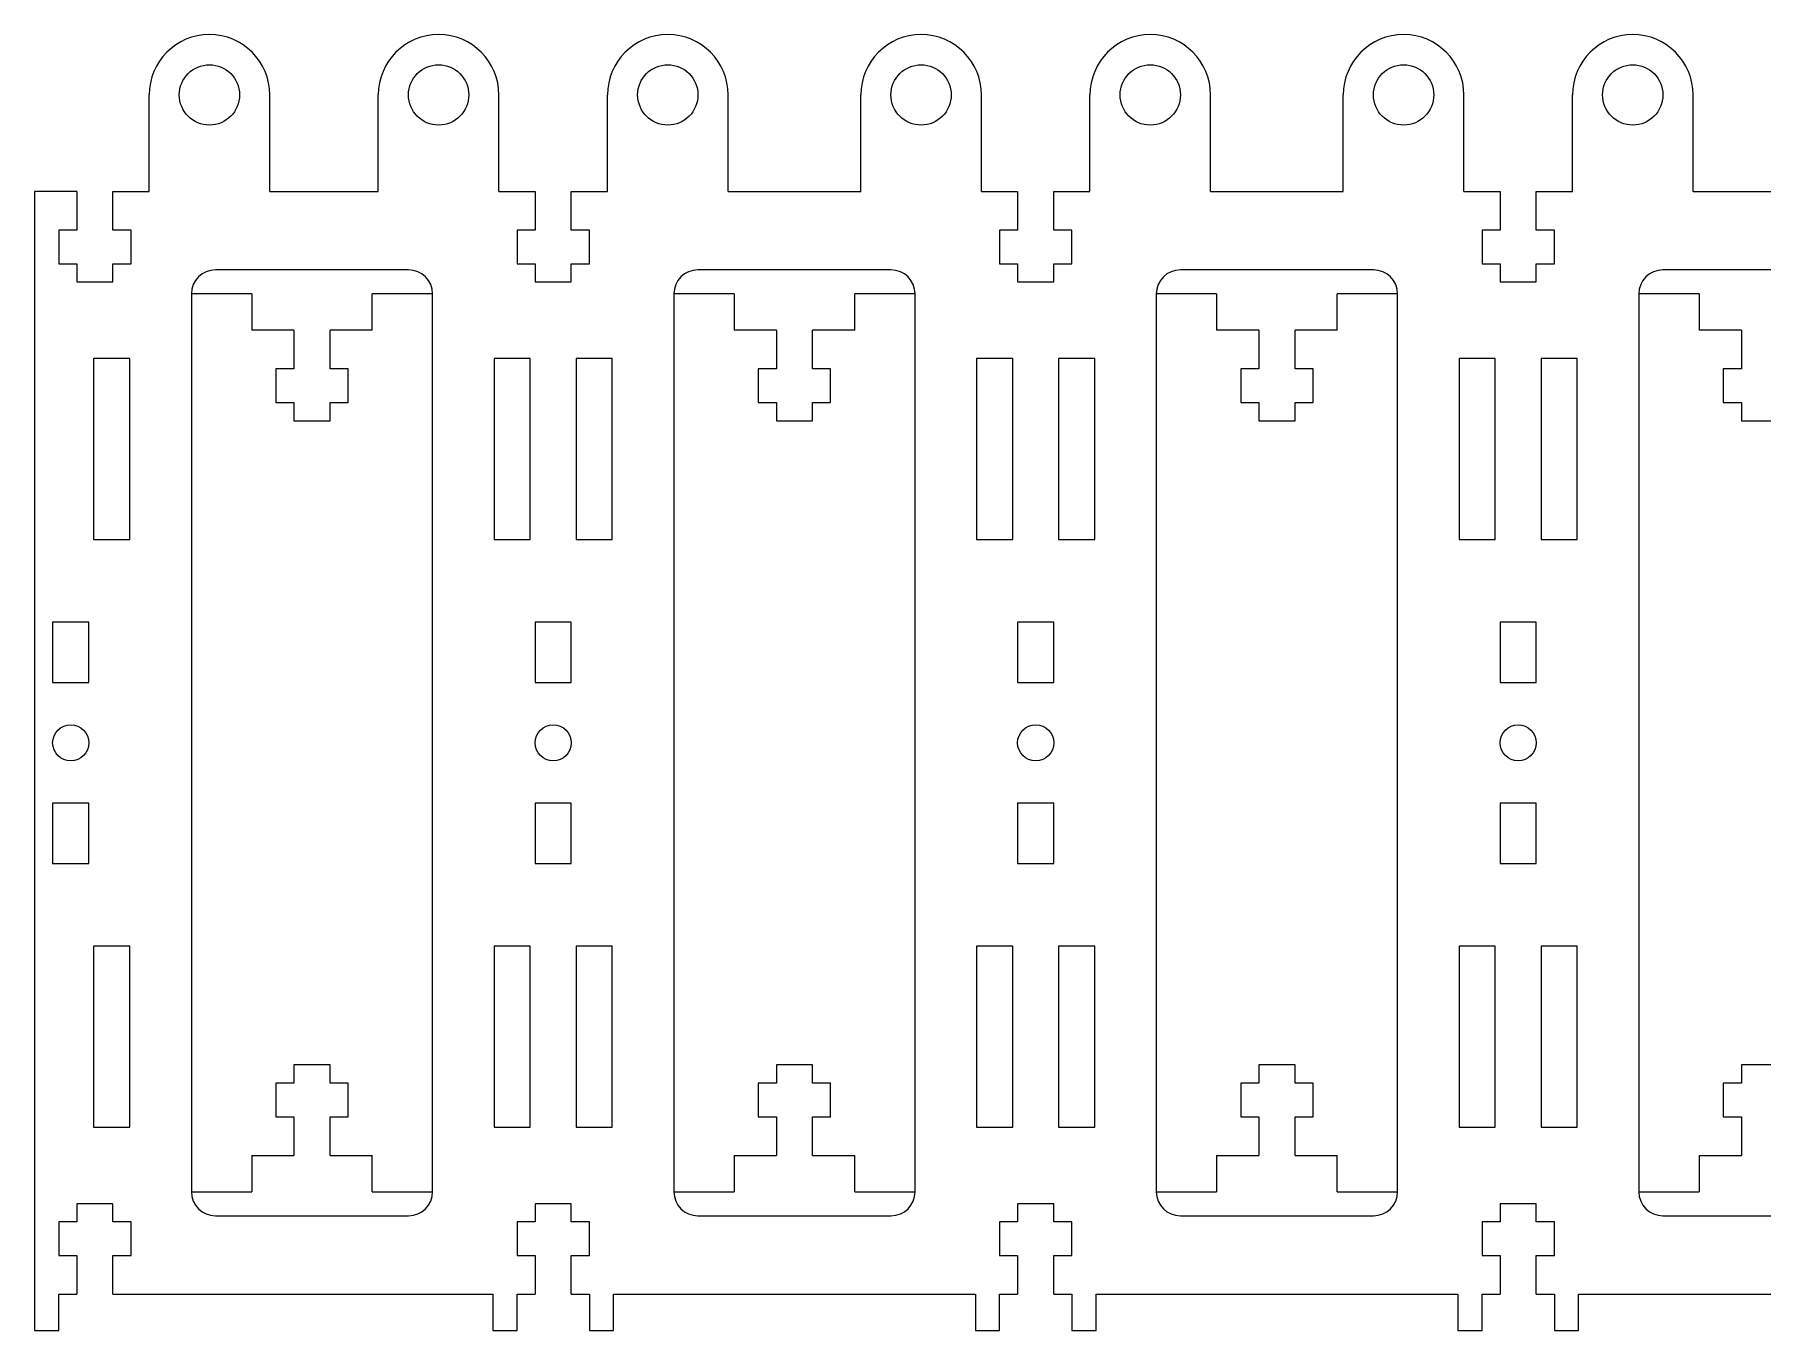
# Model space of a CAD drawing. Header units: millimetres. Extents: x 0 to 575, y 0 to 378.
# Drawn here: x 0 to 143.2, y 90 to 197.4 of the extents above; entities that cross this region are included whole.
import ezdxf

# ---------------------------------------------------------------- set-up
doc = ezdxf.new("R2010")
doc.units = ezdxf.units.MM
doc.layers.get('0').update_dxf_attribs({"color": 178, "true_color": 0x000000})
doc.layers.add('cutout', color=1, linetype='Continuous', true_color=0xff0000)
doc.layers.add('outer-cutout', color=6, linetype='Continuous', true_color=0xff00ff)

msp = doc.modelspace()

# ---------------------------------------------------------------- linework, layer by layer
for p, q in [((9.5, 184.4), (9.5, 192.4)), ((19.5, 184.4), (19.5, 192.4)), ((28.5, 184.4), (28.5, 192.4)), ((38.5, 184.4), (38.5, 192.4)), ((47.5, 184.4), (47.5, 192.4)), ((57.5, 184.4), (57.5, 192.4)), ((68.5, 184.4), (68.5, 192.4)), ((78.5, 184.4), (78.5, 192.4)), ((87.5, 184.4), (87.5, 192.4)), ((97.5, 184.4), (97.5, 192.4)), ((108.5, 184.4), (108.5, 192.4)), ((118.5, 184.4), (118.5, 192.4)), ((127.5, 184.4), (127.5, 192.4)), ((137.5, 184.4), (137.5, 192.4)), ((0, 184.4), (0, 90)), ((3.5, 184.4), (0, 184.4)), ((3.5, 184.4), (3.5, 181.2)), ((6.5, 181.2), (6.5, 184.4)), ((6.5, 184.4), (9.5, 184.4)), ((19.5, 184.4), (28.5, 184.4)), ((38.5, 184.4), (41.5, 184.4)), ((41.5, 184.4), (41.5, 181.2)), ((44.5, 181.2), (44.5, 184.4)), ((44.5, 184.4), (47.5, 184.4)), ((57.5, 184.4), (68.5, 184.4)), ((78.5, 184.4), (81.5, 184.4)), ((81.5, 184.4), (81.5, 181.2)), ((84.5, 181.2), (84.5, 184.4)), ((84.5, 184.4), (87.5, 184.4)), ((97.5, 184.4), (108.5, 184.4)), ((118.5, 184.4), (121.5, 184.4)), ((121.5, 184.4), (121.5, 181.2)), ((124.5, 181.2), (124.5, 184.4)), ((124.5, 184.4), (127.5, 184.4)), ((137.5, 184.4), (148.5, 184.4)), ((2, 181.2), (2, 178.4)), ((3.5, 181.2), (2, 181.2)), ((8, 181.2), (6.5, 181.2)), ((8, 178.4), (8, 181.2)), ((41.5, 181.2), (40, 181.2)), ((40, 181.2), (40, 178.4)), ((46, 181.2), (44.5, 181.2)), ((46, 178.4), (46, 181.2)), ((81.5, 181.2), (80, 181.2)), ((80, 181.2), (80, 178.4)), ((86, 181.2), (84.5, 181.2)), ((86, 178.4), (86, 181.2)), ((121.5, 181.2), (120, 181.2)), ((120, 181.2), (120, 178.4)), ((126, 181.2), (124.5, 181.2)), ((126, 178.4), (126, 181.2)), ((2, 178.4), (3.5, 178.4)), ((3.5, 178.4), (3.5, 176.9)), ((6.5, 176.9), (6.5, 178.4)), ((6.5, 178.4), (8, 178.4)), ((40, 178.4), (41.5, 178.4)), ((41.5, 178.4), (41.5, 176.9)), ((44.5, 178.4), (46, 178.4)), ((44.5, 176.9), (44.5, 178.4)), ((80, 178.4), (81.5, 178.4)), ((81.5, 178.4), (81.5, 176.9)), ((84.5, 178.4), (86, 178.4)), ((84.5, 176.9), (84.5, 178.4)), ((120, 178.4), (121.5, 178.4)), ((121.5, 178.4), (121.5, 176.9)), ((124.5, 178.4), (126, 178.4)), ((124.5, 176.9), (124.5, 178.4)), ((3.5, 176.9), (6.5, 176.9)), ((41.5, 176.9), (44.5, 176.9)), ((81.5, 176.9), (84.5, 176.9)), ((121.5, 176.9), (124.5, 176.9)), ((6.5, 100.5), (3.5, 100.5)), ((3.5, 100.5), (3.5, 99)), ((6.5, 99), (6.5, 100.5)), ((44.5, 100.5), (41.5, 100.5)), ((41.5, 100.5), (41.5, 99)), ((44.5, 99), (44.5, 100.5)), ((84.5, 100.5), (81.5, 100.5)), ((81.5, 100.5), (81.5, 99)), ((84.5, 99), (84.5, 100.5)), ((124.5, 100.5), (121.5, 100.5)), ((121.5, 100.5), (121.5, 99)), ((124.5, 99), (124.5, 100.5)), ((2, 99), (2, 96.2)), ((3.5, 99), (2, 99)), ((8, 99), (6.5, 99)), ((8, 96.2), (8, 99)), ((40, 99), (40, 96.2)), ((41.5, 99), (40, 99)), ((46, 99), (44.5, 99)), ((46, 96.2), (46, 99)), ((80, 99), (80, 96.2)), ((81.5, 99), (80, 99)), ((86, 99), (84.5, 99)), ((86, 96.2), (86, 99)), ((120, 99), (120, 96.2)), ((121.5, 99), (120, 99)), ((126, 99), (124.5, 99)), ((126, 96.2), (126, 99)), ((2, 96.2), (3.5, 96.2)), ((3.5, 96.2), (3.5, 93)), ((6.5, 93), (6.5, 96.2)), ((6.5, 96.2), (8, 96.2)), ((40, 96.2), (41.5, 96.2)), ((41.5, 96.2), (41.5, 93)), ((44.5, 96.2), (46, 96.2)), ((44.5, 93), (44.5, 96.2)), ((80, 96.2), (81.5, 96.2)), ((81.5, 96.2), (81.5, 93)), ((84.5, 96.2), (86, 96.2)), ((84.5, 93), (84.5, 96.2)), ((120, 96.2), (121.5, 96.2)), ((121.5, 96.2), (121.5, 93)), ((124.5, 96.2), (126, 96.2)), ((124.5, 93), (124.5, 96.2)), ((2, 90), (2, 93)), ((2, 93), (3.5, 93)), ((6.5, 93), (38, 93)), ((38, 93), (38, 90)), ((40, 90), (40, 93)), ((40, 93), (41.5, 93)), ((44.5, 93), (46, 93)), ((46, 93), (46, 90)), ((48, 90), (48, 93)), ((48, 93), (78, 93)), ((78, 93), (78, 90)), ((80, 90), (80, 93)), ((80, 93), (81.5, 93)), ((84.5, 93), (86, 93)), ((86, 93), (86, 90)), ((88, 90), (88, 93)), ((88, 93), (118, 93)), ((118, 93), (118, 90)), ((120, 90), (120, 93)), ((120, 93), (121.5, 93)), ((124.5, 93), (126, 93)), ((126, 93), (126, 90)), ((128, 90), (128, 93)), ((128, 93), (158, 93)), ((0, 90), (2, 90)), ((38, 90), (40, 90)), ((46, 90), (48, 90)), ((78, 90), (80, 90)), ((86, 90), (88, 90)), ((118, 90), (120, 90)), ((126, 90), (128, 90))]:
    msp.add_line(p, q)
for centre in [(14.5, 192.4), (33.5, 192.4), (52.5, 192.4), (73.5, 192.4), (92.5, 192.4), (113.5, 192.4), (132.5, 192.4)]:
    msp.add_arc(centre, 5, 0, 180)
at = {"layer": 'cutout'}
for p, q in [((31, 177.9), (15, 177.9)), ((71, 177.9), (55, 177.9)), ((111, 177.9), (95, 177.9)), ((151, 177.9), (135, 177.9)), ((13, 175.9), (13, 101.5)), ((33, 101.5), (33, 175.9)), ((53, 175.9), (53, 101.5)), ((73, 101.5), (73, 175.9)), ((93, 175.9), (93, 101.5)), ((113, 101.5), (113, 175.9)), ((133, 175.9), (133, 101.5)), ((7.9, 170.55), (4.9, 170.55)), ((4.9, 170.55), (4.9, 155.55)), ((7.9, 155.55), (7.9, 170.55)), ((41.1, 170.55), (38.1, 170.55)), ((38.1, 170.55), (38.1, 155.55)), ((41.1, 155.55), (41.1, 170.55)), ((47.9, 170.55), (44.9, 170.55)), ((44.9, 170.55), (44.9, 155.55)), ((47.9, 155.55), (47.9, 170.55)), ((81.1, 170.55), (78.1, 170.55)), ((78.1, 170.55), (78.1, 155.55)), ((81.1, 155.55), (81.1, 170.55)), ((87.9, 170.55), (84.9, 170.55)), ((84.9, 170.55), (84.9, 155.55)), ((87.9, 155.55), (87.9, 170.55)), ((121.1, 170.55), (118.1, 170.55)), ((118.1, 170.55), (118.1, 155.55)), ((121.1, 155.55), (121.1, 170.55)), ((127.9, 170.55), (124.9, 170.55)), ((124.9, 170.55), (124.9, 155.55)), ((127.9, 155.55), (127.9, 170.55)), ((4.9, 155.55), (7.9, 155.55)), ((38.1, 155.55), (41.1, 155.55)), ((44.9, 155.55), (47.9, 155.55)), ((78.1, 155.55), (81.1, 155.55)), ((84.9, 155.55), (87.9, 155.55)), ((118.1, 155.55), (121.1, 155.55)), ((124.9, 155.55), (127.9, 155.55)), ((4.5, 148.7), (1.5, 148.7)), ((1.5, 148.7), (1.5, 143.7)), ((4.5, 143.7), (4.5, 148.7)), ((44.5, 148.7), (41.5, 148.7)), ((41.5, 148.7), (41.5, 143.7)), ((44.5, 143.7), (44.5, 148.7)), ((84.5, 148.7), (81.5, 148.7)), ((81.5, 148.7), (81.5, 143.7)), ((84.5, 143.7), (84.5, 148.7)), ((124.5, 148.7), (121.5, 148.7)), ((121.5, 148.7), (121.5, 143.7)), ((124.5, 143.7), (124.5, 148.7)), ((1.5, 143.7), (4.5, 143.7)), ((41.5, 143.7), (44.5, 143.7)), ((81.5, 143.7), (84.5, 143.7)), ((121.5, 143.7), (124.5, 143.7)), ((4.5, 133.7), (1.5, 133.7)), ((1.5, 133.7), (1.5, 128.7)), ((4.5, 128.7), (4.5, 133.7)), ((44.5, 133.7), (41.5, 133.7)), ((41.5, 133.7), (41.5, 128.7)), ((44.5, 128.7), (44.5, 133.7)), ((84.5, 133.7), (81.5, 133.7)), ((81.5, 133.7), (81.5, 128.7)), ((84.5, 128.7), (84.5, 133.7)), ((124.5, 133.7), (121.5, 133.7)), ((121.5, 133.7), (121.5, 128.7)), ((124.5, 128.7), (124.5, 133.7)), ((1.5, 128.7), (4.5, 128.7)), ((41.5, 128.7), (44.5, 128.7)), ((81.5, 128.7), (84.5, 128.7)), ((121.5, 128.7), (124.5, 128.7)), ((7.9, 121.85), (4.9, 121.85)), ((4.9, 121.85), (4.9, 106.85)), ((7.9, 106.85), (7.9, 121.85)), ((41.1, 121.85), (38.1, 121.85)), ((38.1, 121.85), (38.1, 106.85)), ((41.1, 106.85), (41.1, 121.85)), ((47.9, 121.85), (44.9, 121.85)), ((44.9, 121.85), (44.9, 106.85)), ((47.9, 106.85), (47.9, 121.85)), ((81.1, 121.85), (78.1, 121.85)), ((78.1, 121.85), (78.1, 106.85)), ((81.1, 106.85), (81.1, 121.85)), ((87.9, 121.85), (84.9, 121.85)), ((84.9, 121.85), (84.9, 106.85)), ((87.9, 106.85), (87.9, 121.85)), ((121.1, 121.85), (118.1, 121.85)), ((118.1, 121.85), (118.1, 106.85)), ((121.1, 106.85), (121.1, 121.85)), ((127.9, 121.85), (124.9, 121.85)), ((124.9, 121.85), (124.9, 106.85)), ((127.9, 106.85), (127.9, 121.85)), ((4.9, 106.85), (7.9, 106.85)), ((38.1, 106.85), (41.1, 106.85)), ((44.9, 106.85), (47.9, 106.85)), ((78.1, 106.85), (81.1, 106.85)), ((84.9, 106.85), (87.9, 106.85)), ((118.1, 106.85), (121.1, 106.85)), ((124.9, 106.85), (127.9, 106.85)), ((15, 99.5), (31, 99.5)), ((55, 99.5), (71, 99.5)), ((95, 99.5), (111, 99.5)), ((135, 99.5), (151, 99.5))]:
    msp.add_line(p, q, dxfattribs=at)
for centre, radius in [((14.5, 192.4), 2.5), ((33.5, 192.4), 2.5), ((52.5, 192.4), 2.5), ((73.5, 192.4), 2.5), ((92.5, 192.4), 2.5), ((113.5, 192.4), 2.5), ((132.5, 192.4), 2.5), ((3, 138.7), 1.5), ((43, 138.7), 1.5), ((83, 138.7), 1.5), ((123, 138.7), 1.5)]:
    msp.add_circle(centre, radius, dxfattribs=at)
for centre, start, end in [((15, 175.9), 90, 180), ((31, 175.9), 0, 90), ((55, 175.9), 90, 180), ((71, 175.9), 0, 90), ((95, 175.9), 90, 180), ((111, 175.9), 0, 90), ((135, 175.9), 90, 180), ((15, 101.5), 180, 270), ((31, 101.5), 270, 0), ((55, 101.5), 180, 270), ((71, 101.5), 270, 0), ((95, 101.5), 180, 270), ((111, 101.5), 270, 0), ((135, 101.5), 180, 270)]:
    msp.add_arc(centre, 2, start, end, dxfattribs=at)
at = {"layer": 'outer-cutout'}
for p, q in [((18, 175.9), (13, 175.9)), ((18, 175.9), (18, 172.9)), ((33, 175.9), (28, 175.9)), ((28, 172.9), (28, 175.9)), ((58, 175.9), (53, 175.9)), ((58, 175.9), (58, 172.9)), ((73, 175.9), (68, 175.9)), ((68, 172.9), (68, 175.9)), ((98, 175.9), (93, 175.9)), ((98, 175.9), (98, 172.9)), ((113, 175.9), (108, 175.9)), ((108, 172.9), (108, 175.9)), ((138, 175.9), (133, 175.9)), ((138, 175.9), (138, 172.9)), ((21.5, 172.9), (18, 172.9)), ((21.5, 172.9), (21.5, 169.7)), ((24.5, 169.7), (24.5, 172.9)), ((28, 172.9), (24.5, 172.9)), ((61.5, 172.9), (58, 172.9)), ((61.5, 172.9), (61.5, 169.7)), ((64.5, 169.7), (64.5, 172.9)), ((68, 172.9), (64.5, 172.9)), ((101.5, 172.9), (98, 172.9)), ((101.5, 172.9), (101.5, 169.7)), ((104.5, 169.7), (104.5, 172.9)), ((108, 172.9), (104.5, 172.9)), ((141.5, 172.9), (138, 172.9)), ((141.5, 172.9), (141.5, 169.7)), ((20, 169.7), (20, 166.9)), ((21.5, 169.7), (20, 169.7)), ((26, 169.7), (24.5, 169.7)), ((26, 166.9), (26, 169.7)), ((60, 169.7), (60, 166.9)), ((61.5, 169.7), (60, 169.7)), ((66, 169.7), (64.5, 169.7)), ((66, 166.9), (66, 169.7)), ((100, 169.7), (100, 166.9)), ((101.5, 169.7), (100, 169.7)), ((106, 169.7), (104.5, 169.7)), ((106, 166.9), (106, 169.7)), ((140, 169.7), (140, 166.9)), ((141.5, 169.7), (140, 169.7)), ((20, 166.9), (21.5, 166.9)), ((21.5, 166.9), (21.5, 165.4)), ((24.5, 165.4), (24.5, 166.9)), ((24.5, 166.9), (26, 166.9)), ((60, 166.9), (61.5, 166.9)), ((61.5, 166.9), (61.5, 165.4)), ((64.5, 165.4), (64.5, 166.9)), ((64.5, 166.9), (66, 166.9)), ((100, 166.9), (101.5, 166.9)), ((101.5, 166.9), (101.5, 165.4)), ((104.5, 165.4), (104.5, 166.9)), ((104.5, 166.9), (106, 166.9)), ((140, 166.9), (141.5, 166.9)), ((141.5, 166.9), (141.5, 165.4)), ((21.5, 165.4), (24.5, 165.4)), ((61.5, 165.4), (64.5, 165.4)), ((101.5, 165.4), (104.5, 165.4)), ((141.5, 165.4), (144.5, 165.4)), ((24.5, 112), (21.5, 112)), ((21.5, 112), (21.5, 110.5)), ((24.5, 110.5), (24.5, 112)), ((64.5, 112), (61.5, 112)), ((61.5, 112), (61.5, 110.5)), ((64.5, 110.5), (64.5, 112)), ((104.5, 112), (101.5, 112)), ((101.5, 112), (101.5, 110.5)), ((104.5, 110.5), (104.5, 112)), ((144.5, 112), (141.5, 112)), ((141.5, 112), (141.5, 110.5)), ((20, 110.5), (20, 107.7)), ((21.5, 110.5), (20, 110.5)), ((26, 110.5), (24.5, 110.5)), ((26, 107.7), (26, 110.5)), ((60, 110.5), (60, 107.7)), ((61.5, 110.5), (60, 110.5)), ((66, 110.5), (64.5, 110.5)), ((66, 107.7), (66, 110.5)), ((100, 110.5), (100, 107.7)), ((101.5, 110.5), (100, 110.5)), ((106, 110.5), (104.5, 110.5)), ((106, 107.7), (106, 110.5)), ((140, 110.5), (140, 107.7)), ((141.5, 110.5), (140, 110.5)), ((20, 107.7), (21.5, 107.7)), ((21.5, 107.7), (21.5, 104.5)), ((24.5, 107.7), (26, 107.7)), ((24.5, 104.5), (24.5, 107.7)), ((60, 107.7), (61.5, 107.7)), ((61.5, 107.7), (61.5, 104.5)), ((64.5, 107.7), (66, 107.7)), ((64.5, 104.5), (64.5, 107.7)), ((100, 107.7), (101.5, 107.7)), ((101.5, 107.7), (101.5, 104.5)), ((104.5, 107.7), (106, 107.7)), ((104.5, 104.5), (104.5, 107.7)), ((140, 107.7), (141.5, 107.7)), ((141.5, 107.7), (141.5, 104.5)), ((18, 104.5), (21.5, 104.5)), ((18, 104.5), (18, 101.5)), ((24.5, 104.5), (28, 104.5)), ((28, 101.5), (28, 104.5)), ((58, 104.5), (61.5, 104.5)), ((58, 104.5), (58, 101.5)), ((64.5, 104.5), (68, 104.5)), ((68, 101.5), (68, 104.5)), ((98, 104.5), (101.5, 104.5)), ((98, 104.5), (98, 101.5)), ((104.5, 104.5), (108, 104.5)), ((108, 101.5), (108, 104.5)), ((138, 104.5), (141.5, 104.5)), ((138, 104.5), (138, 101.5)), ((13, 101.5), (18, 101.5)), ((28, 101.5), (33, 101.5)), ((53, 101.5), (58, 101.5)), ((68, 101.5), (73, 101.5)), ((93, 101.5), (98, 101.5)), ((108, 101.5), (113, 101.5)), ((133, 101.5), (138, 101.5))]:
    msp.add_line(p, q, dxfattribs=at)

doc.saveas('drawing.dxf')
